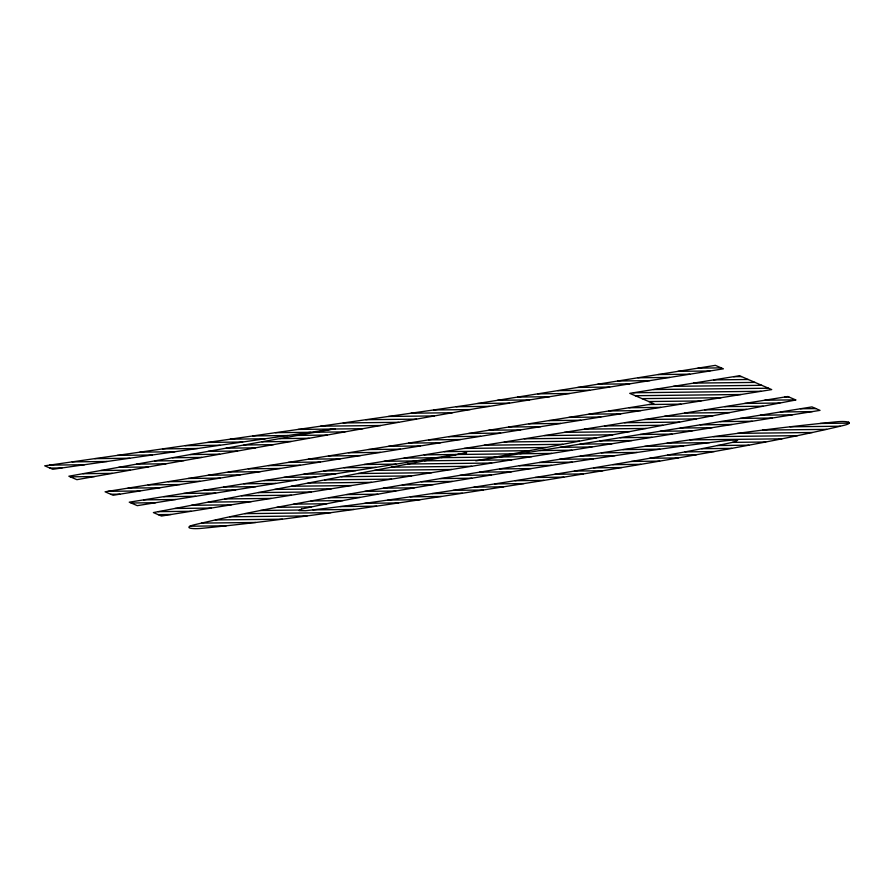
<?xml version="1.0" encoding="UTF-8"?>
<svg xmlns="http://www.w3.org/2000/svg" width="894" height="894" viewBox="0 0 894 894"><rect width="100%" height="100%" fill="white"/><g stroke="black" fill="none" stroke-linecap="round" stroke-linejoin="round"><path stroke-width="1.34" d="M698.013 368.138L721.201 367.87M677.976 371.345L709.892 370.988M657.939 374.564L689.855 374.195M637.903 377.782L669.818 377.413M733.639 376.687L741.484 376.597M617.866 380.989L649.782 380.632M713.602 379.894L748.244 379.503M597.829 384.208L629.745 383.839M693.565 383.113L755.005 382.408M577.792 387.426L609.697 387.057M673.528 386.331L761.766 385.314M557.755 390.633L589.66 390.276M653.48 389.538L768.527 388.231M537.719 393.852L569.623 393.483M633.444 392.757L761.096 391.293M517.682 397.07L549.587 396.701M635.254 395.718L741.059 394.511M497.645 400.288L529.55 399.92M642.015 398.635L721.011 397.729M784.843 397.003L788.821 396.947M477.608 403.496L509.513 403.138M648.776 401.54L700.974 400.948M764.806 400.21L795.582 399.864M456.186 406.725L489.476 406.345M649.033 404.524L680.937 404.155M744.769 403.429L779.87 403.026M433.601 409.977L470.188 409.553M628.996 407.742L660.901 407.373M724.732 406.647L763.163 406.2M411.017 413.218L452.297 412.749M608.959 410.949L640.864 410.592M704.684 409.854L746.456 409.385M800.421 408.759L815.864 408.58M388.421 416.459L434.406 415.933M588.923 414.168L620.827 413.799M684.648 413.073L729.75 412.559M780.384 411.978L812.288 411.609M365.836 419.699L416.515 419.13M568.886 417.386L600.79 417.017M664.611 416.291L713.043 415.732M760.347 415.196L792.252 414.827M343.24 422.951L398.612 422.314M548.849 420.593L580.754 420.236M644.574 419.498L696.337 418.906M740.31 418.403L772.215 418.046M320.655 426.192L380.721 425.51M528.812 423.812L560.717 423.443M624.537 422.717L679.63 422.091M720.273 421.622L752.178 421.253M298.071 429.433L333.015 429.042M333.473 429.031L362.83 428.695M508.775 427.03L540.68 426.661M604.5 425.935L662.923 425.265M700.237 424.84L732.141 424.471M820.223 423.465L849.244 423.13M275.475 432.685L310.43 432.283M315.582 432.227L344.939 431.891M488.739 430.237L520.643 429.88M584.464 429.142L646.217 428.438M680.2 428.047L712.105 427.69M790.039 426.796L840.204 426.226M252.89 435.926L287.834 435.523M297.691 435.412L327.036 435.076M468.702 433.456L500.606 433.087M564.427 432.361L629.51 431.612M660.163 431.266L692.068 430.897M762.694 430.092L826.548 429.366M230.294 439.166L265.25 438.764M279.788 438.608L309.145 438.272M448.654 436.674L480.57 436.306M544.39 435.579L612.803 434.797M640.126 434.484L672.031 434.115M737.539 433.366L812.311 432.506M207.71 442.418L242.654 442.016M261.897 441.792L291.254 441.457M428.617 439.882L460.533 439.524M524.353 438.786L596.097 437.971M620.09 437.691L651.994 437.334M713.479 436.63L797.448 435.669M185.125 445.659L220.069 445.257M244.006 444.988L273.363 444.653M408.58 443.1L440.496 442.731M504.317 442.005L579.39 441.144M600.053 440.91L631.957 440.541M690.023 439.882L781.926 438.831M162.529 448.9L197.485 448.497M226.115 448.173L255.472 447.838M388.544 446.318L420.459 445.95M484.28 445.223L562.684 444.329M580.016 444.128L611.921 443.759M667.114 443.133L709.411 442.642M732.421 442.385L765.7 442.005M139.945 452.14L174.889 451.749M208.224 451.369L237.569 451.034M368.507 449.526L400.423 449.168M464.243 448.43L545.988 447.503M559.979 447.335L591.884 446.978M644.73 446.374L683.586 445.927M717.446 445.536L748.87 445.178M117.349 455.392L152.304 454.99M190.321 454.554L219.678 454.219M348.47 452.744L380.386 452.386M444.206 451.649L529.282 450.677M539.931 450.554L571.847 450.196M622.839 449.604L659.884 449.179M701.689 448.71L731.728 448.363M94.764 458.633L129.708 458.231M172.43 457.75L201.787 457.415M328.433 455.962L360.349 455.594M424.169 454.867L456.074 454.498M457.851 454.476L512.575 453.85M519.895 453.772L551.81 453.403M601.371 452.833L637.109 452.431M685.072 451.883L714.239 451.548M72.179 461.874L107.124 461.483M154.539 460.935L183.896 460.6M308.396 459.181L340.312 458.812M404.133 458.086L436.037 457.717M441.211 457.661L495.868 457.035M499.858 456.99L531.774 456.622M580.307 456.063L614.927 455.672M667.628 455.068L696.404 454.733M49.583 465.126L84.539 464.724M136.648 464.131L166.005 463.785M288.36 462.388L320.276 462.03M384.096 461.293L416.001 460.935M424.561 460.835L479.162 460.209M479.821 460.198L511.737 459.84M559.599 459.292L593.303 458.901M649.759 458.253L678.211 457.929M49.997 468.098L61.943 467.964M118.746 467.316L148.102 466.981M268.323 465.606L300.239 465.238M364.059 464.511L395.964 464.142M407.921 464.008L491.7 463.047M539.261 462.511L572.182 462.131M631.455 461.449L659.671 461.125M100.854 470.512L130.211 470.166M248.286 468.825L280.202 468.456M344.022 467.73L375.927 467.361M391.27 467.182L471.663 466.266M519.258 465.718L551.497 465.349M612.714 464.656L640.909 464.332M82.963 473.697L112.32 473.362M228.249 472.032L260.165 471.674M323.986 470.937L355.89 470.579M374.631 470.356L451.626 469.484M499.489 468.937L531.215 468.568M593.672 467.853L621.956 467.528M70.291 476.826L94.429 476.547M208.213 475.25L240.128 474.882M303.949 474.155L335.853 473.786M357.98 473.541L431.59 472.691M479.609 472.144L511.334 471.786M574.384 471.06L602.779 470.736M188.176 478.469L220.092 478.1M283.912 477.374L315.817 477.005M341.34 476.714L411.553 475.91M459.952 475.351L491.432 474.993M554.85 474.267L583.402 473.943M168.139 481.676L200.055 481.318M263.875 480.581L295.78 480.223M324.69 479.888L391.516 479.128M440.518 478.569L471.775 478.212M535.059 477.485L563.801 477.15M148.102 484.894L180.007 484.526M243.838 483.799L275.743 483.43M308.05 483.062L371.479 482.335M421.297 481.765L452.364 481.419M515 480.693L543.988 480.369M128.065 488.113L159.97 487.744M223.802 487.018L255.706 486.649M291.399 486.247L351.443 485.554M402.278 484.973L433.199 484.615M494.673 483.911L523.94 483.576M108.029 491.32L139.933 490.962M203.765 490.225L235.67 489.867M274.76 489.42L331.406 488.772M383.47 488.169L414.291 487.822M474.066 487.141L503.657 486.794M110.856 494.281L119.897 494.17M183.717 493.443L215.633 493.075M258.109 492.594L311.369 491.979M364.853 491.376L395.774 491.018M453.169 490.359L483.14 490.024M163.68 496.662L195.596 496.293M241.469 495.768L291.321 495.198M346.559 494.572L377.693 494.214M431.981 493.589L462.366 493.242M143.643 499.869L175.559 499.511M224.819 498.941L271.284 498.416M328.634 497.757L360.036 497.399M410.279 496.829L441.345 496.472M131.139 502.998L155.522 502.719M208.179 502.126L251.248 501.623M311.056 500.942L342.972 500.584M387.918 500.07L420.068 499.701M191.528 505.3L231.211 504.842M293.824 504.127L326.802 503.747M364.83 503.311L398.512 502.931M174.889 508.474L211.174 508.06M276.916 507.311L311.458 506.909M340.133 506.585L376.564 506.172M158.238 511.647L191.137 511.279M260.489 510.485L299.971 510.027M312.922 509.882L354.035 509.412M158.193 514.631L171.1 514.486M244.788 513.648L330.892 512.664M229.747 516.799L307.078 515.916M215.353 519.95L282.348 519.191M201.541 523.102L255.639 522.476M189.941 526.22L226.294 525.795M301.58 509.032L299.054 510.597L305.524 510.72A434.495 76.94 -5.9 0 0 368.976 502.741A1081.483 191.517 -5.9 0 0 434.987 493.13A2138.739 378.743 -5.9 0 0 616.458 464.02A1081.483 191.517 -5.9 0 0 679.127 452.979A434.495 76.94 -5.9 0 0 735.136 441.792L737.673 440.228L731.203 440.094A434.495 76.94 -5.9 0 0 667.751 448.084A1252.047 221.723 -5.9 0 0 591.325 459.203A1456.84 257.986 -5.9 0 0 510.306 471.954A2138.739 378.743 -5.9 0 0 420.269 486.805A1081.483 191.517 -5.9 0 0 357.589 497.846A434.495 76.94 -5.9 0 0 301.58 509.032M466.579 452.811L153.399 512.575L161.445 516.039L820.021 410.368L811.976 406.904L475.82 460.846L795.872 399.987L787.815 396.523L129.239 502.182L137.296 505.646L466.579 452.811M335.216 428.718L68.86 476.211L76.906 479.676L476.435 408.435L723.402 368.82L715.356 365.355L468.4 404.971L44.7 465.819L52.757 469.283L335.216 428.718M739.506 375.737L629.745 393.349L653.894 403.742L105.09 491.801L113.136 495.265L771.712 389.594L739.506 375.737M848.607 422.203A13.354 2.369 -5.9 0 0 836.069 421.845A509.826 90.283 -5.9 0 0 740.97 432.908A1455.466 257.74 -5.9 0 0 625.297 449.235A1688.52 299.009 -5.9 0 0 503.356 468.311A2470.58 437.501 -5.9 0 0 368.496 490.739A1258.964 222.941 -5.9 0 0 274.961 507.68A509.826 90.283 -5.9 0 0 194.065 524.845A13.354 2.369 -5.9 0 0 189.573 527.941A13.354 2.369 -5.9 0 0 202.111 528.309A509.826 90.283 -5.9 0 0 297.21 517.246A1258.964 222.941 -5.9 0 0 397.26 503.121A2470.58 437.501 -5.9 0 0 669.684 459.404A1258.964 222.941 -5.9 0 0 763.208 442.474A509.826 90.283 -5.9 0 0 844.104 425.298A13.354 2.369 -5.9 0 0 848.607 422.203"/></g></svg>
